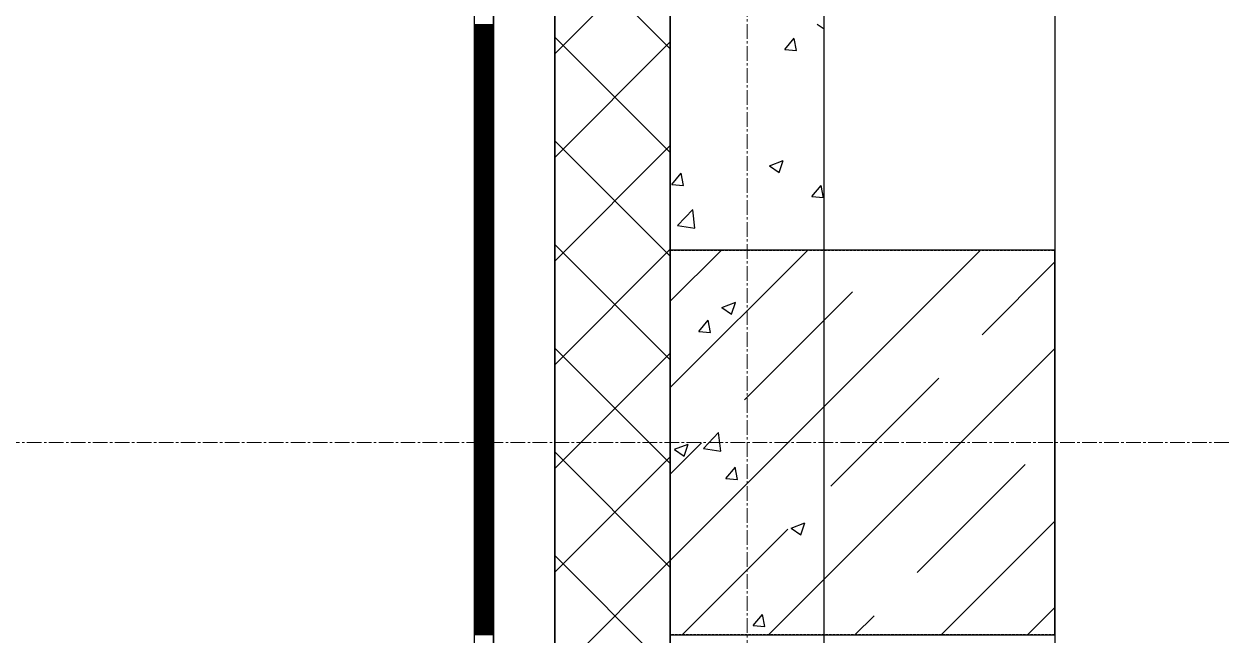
# Model space of a CAD drawing. Header units: millimetres. Extents: x -231292 to 573618, y -153144 to 564035.
# Drawn here: x 7963 to 9520, y 249016 to 249810 of the extents above; entities that cross this region are included whole.
import ezdxf

# ---------------------------------------------------------------- set-up
doc = ezdxf.new("R2010")
doc.units = ezdxf.units.MM
doc.linetypes.add('CENTER2', pattern=[28.575, 19.05, -3.175, 3.175, -3.175])
doc.linetypes.add('HIDDEN2', pattern=[4.7625, 3.175, -1.5875])
doc.layers.get('0').update_dxf_attribs({"color": 250})
for name, color, linetype, lineweight in [('АР_Колонны', 250, 'Continuous', 35), ('АР_Стены ЖБ', 250, 'Continuous', 35), ('АР_Стены ПЕНОблок', 250, 'Continuous', 20), ('АР_Тонкая', 250, 'Continuous', 5), ('АР_Утеплитель', 250, 'Continuous', 0), ('АР_Штриховка', 250, 'Continuous', 0), ('РД_Оси_100', 250, 'Continuous', 0)]:
    doc.layers.add(name, color=color, linetype=linetype, lineweight=lineweight)
doc.layers.add('КР_Балки-0.5', color=60, linetype='Continuous', lineweight=50, plot=False)

# ---------------------------------------------------------------- blocks, each defined once
blk = doc.blocks.new('оси_рен')
at = {"layer": 'РД_Оси_100', "color": 251, "linetype": 'CENTER2', "true_color": 0x636466}
for p, q in [((1195652.916, 135558.25), (1195652.916, 223268.25)), ((1241712.916, 198613.25), (1189697.958, 198613.25))]:
    blk.add_line(p, q, dxfattribs=at)

msp = doc.modelspace()

# ---------------------------------------------------------------- linework, layer by layer
at = {"layer": 'АР_Колонны', "color": 18, "linetype": 'HIDDEN2', "lineweight": 25, "true_color": 0x000000}
for p, q in [((8803.243, 249516.253), (9303.243, 249516.253)), ((8803.243, 249016.253), (8803.243, 249516.253)), ((9303.243, 249516.253), (9303.243, 249016.253)), ((9303.243, 249016.253), (8803.243, 249016.253))]:
    msp.add_line(p, q, dxfattribs=at)
at = {"layer": 'АР_Колонны', "color": 18, "linetype": 'Continuous', "lineweight": 25, "true_color": 0x000000}
for p, q in [((9303.243, 249516.253), (8803.243, 249516.253)), ((8803.243, 249516.253), (8803.243, 249016.253)), ((9303.243, 249516.253), (8803.243, 249516.253)), ((8803.243, 249516.253), (8803.243, 249016.253)), ((9303.243, 249016.253), (9303.243, 249516.253)), ((9303.243, 249016.253), (9303.243, 249516.253)), ((8803.243, 249016.253), (9303.243, 249016.253)), ((8803.243, 249016.253), (9303.243, 249016.253))]:
    msp.add_line(p, q, dxfattribs=at)
at = {"layer": 'АР_Стены ЖБ', "color": 18, "linetype": 'Continuous', "lineweight": 25, "true_color": 0x000000}
for p, q in [((9303.243, 249516.253), (8803.243, 249516.253)), ((8803.243, 249516.253), (8803.243, 249016.253)), ((9303.243, 249016.253), (9303.243, 249516.253)), ((8803.243, 249016.253), (9303.243, 249016.253))]:
    msp.add_line(p, q, dxfattribs=at)
at = {"layer": 'АР_Стены ПЕНОблок', "color": 18, "linetype": 'Continuous', "lineweight": 25, "true_color": 0x000000}
for p, q in [((8803.243, 263866.253), (8803.243, 187666.253)), ((9003.243, 187666.253), (9003.243, 263866.253))]:
    msp.add_line(p, q, dxfattribs=at)
at = {"layer": 'АР_Тонкая', "color": 18, "linetype": 'Continuous', "lineweight": 25, "true_color": 0x000000}
for p, q in [((8548.243, 263866.253), (8548.243, 187666.253)), ((8573.243, 263866.253), (8573.243, 187666.253)), ((8573.243, 187666.253), (8573.243, 263866.253)), ((8653.243, 187666.253), (8653.243, 263866.253))]:
    msp.add_line(p, q, dxfattribs=at)
at = {"layer": 'АР_Утеплитель', "color": 18, "linetype": 'Continuous', "lineweight": 25, "true_color": 0x000000}
for p, q in [((8653.243, 263866.253), (8653.243, 187666.253)), ((8803.243, 187666.253), (8803.243, 263866.253))]:
    msp.add_line(p, q, dxfattribs=at)
at = {"layer": 'АР_Штриховка', "color": 18, "linetype": 'Continuous', "lineweight": 25, "true_color": 0x000000}
for p, q in [((8803.243, 249777.536), (8653.243, 249927.536)), ((8653.243, 249771.249), (8803.243, 249921.249)), ((8548.243, 249809.002), (8573.243, 249809.002)), ((8548.243, 249808.002), (8573.243, 249808.002)), ((8548.243, 249807.002), (8573.243, 249807.002)), ((8548.243, 249806.002), (8573.243, 249806.002)), ((8548.243, 249805.002), (8573.243, 249805.002)), ((8548.243, 249804.002), (8573.243, 249804.002)), ((8548.243, 249803.002), (8573.243, 249803.002)), ((8993.93, 249809.754), (9003.243, 249803.472)), ((8548.243, 249802.002), (8573.243, 249802.002)), ((8548.243, 249801.002), (8573.243, 249801.002)), ((8548.243, 249800.002), (8573.243, 249800.002)), ((8548.243, 249799.002), (8573.243, 249799.002)), ((8548.243, 249798.002), (8573.243, 249798.002)), ((8548.243, 249797.002), (8573.243, 249797.002)), ((8548.243, 249796.002), (8573.243, 249796.002)), ((8548.243, 249795.002), (8573.243, 249795.002)), ((8548.243, 249794.002), (8573.243, 249794.002)), ((8548.243, 249793.002), (8573.243, 249793.002)), ((8548.243, 249792.002), (8573.243, 249792.002)), ((8548.243, 249791.002), (8573.243, 249791.002)), ((8548.243, 249790.002), (8573.243, 249790.002)), ((8548.243, 249789.002), (8573.243, 249789.002)), ((8548.243, 249788.002), (8573.243, 249788.002)), ((8803.243, 249642.832), (8653.243, 249792.832)), ((8952.051, 249776.645), (8964.296, 249791.239)), ((8967.127, 249775.287), (8964.19, 249791.209)), ((8548.243, 249787.002), (8573.243, 249787.002)), ((8548.243, 249786.002), (8573.243, 249786.002)), ((8548.243, 249785.002), (8573.243, 249785.002)), ((8548.243, 249784.002), (8573.243, 249784.002)), ((8548.243, 249783.002), (8573.243, 249783.002)), ((8548.243, 249782.002), (8573.243, 249782.002)), ((8548.243, 249781.002), (8573.243, 249781.002)), ((8548.243, 249780.002), (8573.243, 249780.002)), ((8548.243, 249779.002), (8573.243, 249779.002)), ((8548.243, 249778.002), (8573.243, 249778.002)), ((8548.243, 249777.002), (8573.243, 249777.002)), ((8548.243, 249776.002), (8573.243, 249776.002)), ((8548.243, 249775.002), (8573.243, 249775.002)), ((8548.243, 249774.002), (8573.243, 249774.002)), ((8548.243, 249773.002), (8573.243, 249773.002)), ((8548.243, 249772.002), (8573.243, 249772.002)), ((8653.243, 249636.545), (8803.243, 249786.545)), ((8952.05, 249776.635), (8967.232, 249775.307)), ((8548.243, 249771.002), (8573.243, 249771.002)), ((8548.243, 249770.002), (8573.243, 249770.002)), ((8548.243, 249769.002), (8573.243, 249769.002)), ((8548.243, 249768.002), (8573.243, 249768.002)), ((8548.243, 249767.002), (8573.243, 249767.002)), ((8548.243, 249766.002), (8573.243, 249766.002)), ((8548.243, 249765.002), (8573.243, 249765.002)), ((8548.243, 249764.002), (8573.243, 249764.002)), ((8548.243, 249763.002), (8573.243, 249763.002)), ((8548.243, 249762.002), (8573.243, 249762.002)), ((8548.243, 249761.002), (8573.243, 249761.002)), ((8548.243, 249760.002), (8573.243, 249760.002)), ((8548.243, 249759.002), (8573.243, 249759.002)), ((8548.243, 249758.002), (8573.243, 249758.002)), ((8548.243, 249757.002), (8573.243, 249757.002)), ((8548.243, 249756.002), (8573.243, 249756.002)), ((8548.243, 249755.002), (8573.243, 249755.002)), ((8548.243, 249754.002), (8573.243, 249754.002)), ((8548.243, 249753.002), (8573.243, 249753.002)), ((8548.243, 249752.002), (8573.243, 249752.002)), ((8548.243, 249751.002), (8573.243, 249751.002)), ((8548.243, 249750.002), (8573.243, 249750.002)), ((8548.243, 249749.002), (8573.243, 249749.002)), ((8548.243, 249748.002), (8573.243, 249748.002)), ((8548.243, 249747.002), (8573.243, 249747.002)), ((8548.243, 249746.002), (8573.243, 249746.002)), ((8548.243, 249745.002), (8573.243, 249745.002)), ((8548.243, 249744.002), (8573.243, 249744.002)), ((8548.243, 249743.002), (8573.243, 249743.002)), ((8548.243, 249742.002), (8573.243, 249742.002)), ((8548.243, 249741.002), (8573.243, 249741.002)), ((8548.243, 249740.002), (8573.243, 249740.002)), ((8548.243, 249739.002), (8573.243, 249739.002)), ((8548.243, 249738.002), (8573.243, 249738.002)), ((8548.243, 249737.002), (8573.243, 249737.002)), ((8548.243, 249736.002), (8573.243, 249736.002)), ((8548.243, 249735.002), (8573.243, 249735.002)), ((8548.243, 249734.002), (8573.243, 249734.002)), ((8548.243, 249733.002), (8573.243, 249733.002)), ((8548.243, 249732.002), (8573.243, 249732.002)), ((8548.243, 249731.002), (8573.243, 249731.002)), ((8548.243, 249730.002), (8573.243, 249730.002)), ((8548.243, 249729.002), (8573.243, 249729.002)), ((8548.243, 249728.002), (8573.243, 249728.002)), ((8548.243, 249727.002), (8573.243, 249727.002)), ((8548.243, 249726.002), (8573.243, 249726.002)), ((8548.243, 249725.002), (8573.243, 249725.002)), ((8548.243, 249724.002), (8573.243, 249724.002)), ((8548.243, 249723.002), (8573.243, 249723.002)), ((8548.243, 249722.002), (8573.243, 249722.002)), ((8548.243, 249721.002), (8573.243, 249721.002)), ((8548.243, 249720.002), (8573.243, 249720.002)), ((8548.243, 249719.002), (8573.243, 249719.002)), ((8548.243, 249718.002), (8573.243, 249718.002)), ((8548.243, 249717.002), (8573.243, 249717.002)), ((8548.243, 249716.002), (8573.243, 249716.002)), ((8548.243, 249715.002), (8573.243, 249715.002)), ((8548.243, 249714.002), (8573.243, 249714.002)), ((8548.243, 249713.002), (8573.243, 249713.002)), ((8548.243, 249712.002), (8573.243, 249712.002)), ((8548.243, 249711.002), (8573.243, 249711.002)), ((8548.243, 249710.002), (8573.243, 249710.002)), ((8548.243, 249709.002), (8573.243, 249709.002)), ((8548.243, 249708.002), (8573.243, 249708.002)), ((8548.243, 249707.002), (8573.243, 249707.002)), ((8548.243, 249706.002), (8573.243, 249706.002)), ((8548.243, 249705.002), (8573.243, 249705.002)), ((8548.243, 249704.002), (8573.243, 249704.002)), ((8548.243, 249703.002), (8573.243, 249703.002)), ((8548.243, 249702.002), (8573.243, 249702.002)), ((8548.243, 249701.002), (8573.243, 249701.002)), ((8548.243, 249700.002), (8573.243, 249700.002)), ((8548.243, 249699.002), (8573.243, 249699.002)), ((8548.243, 249698.002), (8573.243, 249698.002)), ((8548.243, 249697.002), (8573.243, 249697.002)), ((8548.243, 249696.002), (8573.243, 249696.002)), ((8548.243, 249695.002), (8573.243, 249695.002)), ((8548.243, 249694.002), (8573.243, 249694.002)), ((8548.243, 249693.002), (8573.243, 249693.002)), ((8548.243, 249692.002), (8573.243, 249692.002)), ((8548.243, 249691.002), (8573.243, 249691.002)), ((8548.243, 249690.002), (8573.243, 249690.002)), ((8548.243, 249689.002), (8573.243, 249689.002)), ((8548.243, 249688.002), (8573.243, 249688.002)), ((8548.243, 249687.002), (8573.243, 249687.002)), ((8548.243, 249686.002), (8573.243, 249686.002)), ((8548.243, 249685.002), (8573.243, 249685.002)), ((8548.243, 249684.002), (8573.243, 249684.002)), ((8548.243, 249683.002), (8573.243, 249683.002)), ((8548.243, 249682.002), (8573.243, 249682.002)), ((8548.243, 249681.002), (8573.243, 249681.002)), ((8548.243, 249680.002), (8573.243, 249680.002)), ((8548.243, 249679.002), (8573.243, 249679.002)), ((8548.243, 249678.002), (8573.243, 249678.002)), ((8548.243, 249677.002), (8573.243, 249677.002)), ((8548.243, 249676.002), (8573.243, 249676.002)), ((8548.243, 249675.002), (8573.243, 249675.002)), ((8548.243, 249674.002), (8573.243, 249674.002)), ((8548.243, 249673.002), (8573.243, 249673.002)), ((8548.243, 249672.002), (8573.243, 249672.002)), ((8548.243, 249671.002), (8573.243, 249671.002)), ((8548.243, 249670.002), (8573.243, 249670.002)), ((8548.243, 249669.002), (8573.243, 249669.002)), ((8548.243, 249668.002), (8573.243, 249668.002)), ((8548.243, 249667.002), (8573.243, 249667.002)), ((8548.243, 249666.002), (8573.243, 249666.002)), ((8548.243, 249665.002), (8573.243, 249665.002)), ((8548.243, 249664.002), (8573.243, 249664.002)), ((8548.243, 249663.002), (8573.243, 249663.002)), ((8548.243, 249662.002), (8573.243, 249662.002)), ((8548.243, 249661.002), (8573.243, 249661.002)), ((8548.243, 249660.002), (8573.243, 249660.002)), ((8548.243, 249659.002), (8573.243, 249659.002)), ((8548.243, 249658.002), (8573.243, 249658.002)), ((8548.243, 249657.002), (8573.243, 249657.002)), ((8548.243, 249656.002), (8573.243, 249656.002)), ((8548.243, 249655.002), (8573.243, 249655.002)), ((8548.243, 249654.002), (8573.243, 249654.002)), ((8548.243, 249653.002), (8573.243, 249653.002)), ((8548.243, 249652.002), (8573.243, 249652.002)), ((8548.243, 249651.002), (8573.243, 249651.002)), ((8548.243, 249650.002), (8573.243, 249650.002)), ((8548.243, 249649.002), (8573.243, 249649.002)), ((8548.243, 249648.002), (8573.243, 249648.002)), ((8803.243, 249508.128), (8653.243, 249658.128)), ((8653.243, 249501.841), (8803.243, 249651.841)), ((8548.243, 249647.002), (8573.243, 249647.002)), ((8548.243, 249646.002), (8573.243, 249646.002)), ((8548.243, 249645.002), (8573.243, 249645.002)), ((8548.243, 249644.002), (8573.243, 249644.002)), ((8548.243, 249643.002), (8573.243, 249643.002)), ((8548.243, 249642.002), (8573.243, 249642.002)), ((8548.243, 249641.002), (8573.243, 249641.002)), ((8548.243, 249640.002), (8573.243, 249640.002)), ((8548.243, 249639.002), (8573.243, 249639.002)), ((8548.243, 249638.002), (8573.243, 249638.002)), ((8548.243, 249637.002), (8573.243, 249637.002)), ((8548.243, 249636.002), (8573.243, 249636.002)), ((8548.243, 249635.002), (8573.243, 249635.002)), ((8548.243, 249634.002), (8573.243, 249634.002)), ((8548.243, 249633.002), (8573.243, 249633.002)), ((8548.243, 249632.002), (8573.243, 249632.002)), ((8932.226, 249625.783), (8950.011, 249632.61)), ((8944.773, 249617.041), (8949.923, 249632.39)), ((8548.243, 249631.002), (8573.243, 249631.002)), ((8548.243, 249630.002), (8573.243, 249630.002)), ((8548.243, 249629.002), (8573.243, 249629.002)), ((8548.243, 249628.002), (8573.243, 249628.002)), ((8548.243, 249627.002), (8573.243, 249627.002)), ((8548.243, 249626.002), (8573.243, 249626.002)), ((8548.243, 249625.002), (8573.243, 249625.002)), ((8548.243, 249624.002), (8573.243, 249624.002)), ((8548.243, 249623.002), (8573.243, 249623.002)), ((8548.243, 249622.002), (8573.243, 249622.002)), ((8548.243, 249621.002), (8573.243, 249621.002)), ((8548.243, 249620.002), (8573.243, 249620.002)), ((8548.243, 249619.002), (8573.243, 249619.002)), ((8548.243, 249618.002), (8573.243, 249618.002)), ((8548.243, 249617.002), (8573.243, 249617.002)), ((8805.109, 249601.528), (8817.355, 249616.121)), ((8820.186, 249600.17), (8817.249, 249616.091)), ((8932.128, 249625.566), (8944.762, 249617.044)), ((8548.243, 249616.002), (8573.243, 249616.002)), ((8548.243, 249615.002), (8573.243, 249615.002)), ((8548.243, 249614.002), (8573.243, 249614.002)), ((8548.243, 249613.002), (8573.243, 249613.002)), ((8548.243, 249612.002), (8573.243, 249612.002)), ((8548.243, 249611.002), (8573.243, 249611.002)), ((8548.243, 249610.002), (8573.243, 249610.002)), ((8548.243, 249609.002), (8573.243, 249609.002)), ((8548.243, 249608.002), (8573.243, 249608.002)), ((8548.243, 249607.002), (8573.243, 249607.002)), ((8548.243, 249606.002), (8573.243, 249606.002)), ((8548.243, 249605.002), (8573.243, 249605.002)), ((8548.243, 249604.002), (8573.243, 249604.002)), ((8548.243, 249603.002), (8573.243, 249603.002)), ((8548.243, 249602.002), (8573.243, 249602.002)), ((8548.243, 249601.002), (8573.243, 249601.002)), ((8805.109, 249601.517), (8820.291, 249600.189)), ((8548.243, 249600.002), (8573.243, 249600.002)), ((8548.243, 249599.002), (8573.243, 249599.002)), ((8548.243, 249598.002), (8573.243, 249598.002)), ((8548.243, 249597.002), (8573.243, 249597.002)), ((8548.243, 249596.002), (8573.243, 249596.002)), ((8548.243, 249595.002), (8573.243, 249595.002)), ((8548.243, 249594.002), (8573.243, 249594.002)), ((8548.243, 249593.002), (8573.243, 249593.002)), ((8548.243, 249592.002), (8573.243, 249592.002)), ((8548.243, 249591.002), (8573.243, 249591.002)), ((8548.243, 249590.002), (8573.243, 249590.002)), ((8548.243, 249589.002), (8573.243, 249589.002)), ((8548.243, 249588.002), (8573.243, 249588.002)), ((8548.243, 249587.002), (8573.243, 249587.002)), ((8548.243, 249586.002), (8573.243, 249586.002)), ((8548.243, 249585.002), (8573.243, 249585.002)), ((8987.293, 249585.578), (9002.475, 249584.25)), ((8987.294, 249585.589), (8999.539, 249600.182)), ((9002.37, 249584.23), (8999.433, 249600.152)), ((8548.243, 249584.002), (8573.243, 249584.002)), ((8548.243, 249583.002), (8573.243, 249583.002)), ((8548.243, 249582.002), (8573.243, 249582.002)), ((8548.243, 249581.002), (8573.243, 249581.002)), ((8548.243, 249580.002), (8573.243, 249580.002)), ((8548.243, 249579.002), (8573.243, 249579.002)), ((8548.243, 249578.002), (8573.243, 249578.002)), ((8548.243, 249577.002), (8573.243, 249577.002)), ((8548.243, 249576.002), (8573.243, 249576.002)), ((8548.243, 249575.002), (8573.243, 249575.002)), ((8548.243, 249574.002), (8573.243, 249574.002)), ((8548.243, 249573.002), (8573.243, 249573.002)), ((8548.243, 249572.002), (8573.243, 249572.002)), ((8548.243, 249571.002), (8573.243, 249571.002)), ((8548.243, 249570.002), (8573.243, 249570.002)), ((8548.243, 249569.002), (8573.243, 249569.002)), ((8548.243, 249568.002), (8573.243, 249568.002)), ((8548.243, 249567.002), (8573.243, 249567.002)), ((8548.243, 249566.002), (8573.243, 249566.002)), ((8548.243, 249565.002), (8573.243, 249565.002)), ((8548.243, 249564.002), (8573.243, 249564.002)), ((8548.243, 249563.002), (8573.243, 249563.002)), ((8548.243, 249562.002), (8573.243, 249562.002)), ((8548.243, 249561.002), (8573.243, 249561.002)), ((8548.243, 249560.002), (8573.243, 249560.002)), ((8548.243, 249559.002), (8573.243, 249559.002)), ((8548.243, 249558.002), (8573.243, 249558.002)), ((8548.243, 249557.002), (8573.243, 249557.002)), ((8548.243, 249556.002), (8573.243, 249556.002)), ((8548.243, 249555.002), (8573.243, 249555.002)), ((8548.243, 249554.002), (8573.243, 249554.002)), ((8812.543, 249548.038), (8832.326, 249568.657)), ((8835.124, 249544.533), (8832.318, 249568.656)), ((8548.243, 249553.002), (8573.243, 249553.002)), ((8548.243, 249552.002), (8573.243, 249552.002)), ((8548.243, 249551.002), (8573.243, 249551.002)), ((8548.243, 249550.002), (8573.243, 249550.002)), ((8548.243, 249549.002), (8573.243, 249549.002)), ((8548.243, 249548.002), (8573.243, 249548.002)), ((8548.243, 249547.002), (8573.243, 249547.002)), ((8548.243, 249546.002), (8573.243, 249546.002)), ((8548.243, 249545.002), (8573.243, 249545.002)), ((8548.243, 249544.002), (8573.243, 249544.002)), ((8548.243, 249543.002), (8573.243, 249543.002)), ((8548.243, 249542.002), (8573.243, 249542.002)), ((8548.243, 249541.002), (8573.243, 249541.002)), ((8548.243, 249540.002), (8573.243, 249540.002)), ((8548.243, 249539.002), (8573.243, 249539.002)), ((8812.536, 249548.051), (8835.126, 249544.547)), ((8548.243, 249538.002), (8573.243, 249538.002)), ((8548.243, 249537.002), (8573.243, 249537.002)), ((8548.243, 249536.002), (8573.243, 249536.002)), ((8548.243, 249535.002), (8573.243, 249535.002)), ((8548.243, 249534.002), (8573.243, 249534.002)), ((8548.243, 249533.002), (8573.243, 249533.002)), ((8548.243, 249532.002), (8573.243, 249532.002)), ((8548.243, 249531.002), (8573.243, 249531.002)), ((8548.243, 249530.002), (8573.243, 249530.002)), ((8548.243, 249529.002), (8573.243, 249529.002)), ((8548.243, 249528.002), (8573.243, 249528.002)), ((8548.243, 249527.002), (8573.243, 249527.002)), ((8548.243, 249526.002), (8573.243, 249526.002)), ((8548.243, 249525.002), (8573.243, 249525.002)), ((8548.243, 249524.002), (8573.243, 249524.002)), ((8548.243, 249523.002), (8573.243, 249523.002)), ((8803.243, 249373.424), (8653.243, 249523.424)), ((8548.243, 249522.002), (8573.243, 249522.002)), ((8548.243, 249521.002), (8573.243, 249521.002)), ((8548.243, 249520.002), (8573.243, 249520.002)), ((8548.243, 249519.002), (8573.243, 249519.002)), ((8548.243, 249518.002), (8573.243, 249518.002)), ((8548.243, 249517.002), (8573.243, 249517.002)), ((8548.243, 249516.002), (8573.243, 249516.002)), ((8548.243, 249515.002), (8573.243, 249515.002)), ((8548.243, 249514.002), (8573.243, 249514.002)), ((8548.243, 249513.002), (8573.243, 249513.002)), ((8548.243, 249512.002), (8573.243, 249512.002)), ((8548.243, 249511.002), (8573.243, 249511.002)), ((8548.243, 249510.002), (8573.243, 249510.002)), ((8548.243, 249509.002), (8573.243, 249509.002)), ((8548.243, 249508.002), (8573.243, 249508.002)), ((8653.243, 249367.137), (8803.243, 249517.137)), ((8803.243, 249337.532), (8981.964, 249516.253)), ((8803.243, 249113.026), (9206.47, 249516.253)), ((8803.243, 249449.785), (8869.711, 249516.253)), ((8548.243, 249507.002), (8573.243, 249507.002)), ((8548.243, 249506.002), (8573.243, 249506.002)), ((8548.243, 249505.002), (8573.243, 249505.002)), ((8548.243, 249504.002), (8573.243, 249504.002)), ((8548.243, 249503.002), (8573.243, 249503.002)), ((8548.243, 249502.002), (8573.243, 249502.002)), ((8548.243, 249501.002), (8573.243, 249501.002)), ((8548.243, 249500.002), (8573.243, 249500.002)), ((8548.243, 249499.002), (8573.243, 249499.002)), ((8548.243, 249498.002), (8573.243, 249498.002)), ((8548.243, 249497.002), (8573.243, 249497.002)), ((8548.243, 249496.002), (8573.243, 249496.002)), ((8548.243, 249495.002), (8573.243, 249495.002)), ((8548.243, 249494.002), (8573.243, 249494.002)), ((8548.243, 249493.002), (8573.243, 249493.002)), ((8548.243, 249492.002), (8573.243, 249492.002)), ((9208.463, 249405.992), (9303.243, 249500.772)), ((8548.243, 249491.002), (8573.243, 249491.002)), ((8548.243, 249490.002), (8573.243, 249490.002)), ((8548.243, 249489.002), (8573.243, 249489.002)), ((8548.243, 249488.002), (8573.243, 249488.002)), ((8548.243, 249487.002), (8573.243, 249487.002)), ((8548.243, 249486.002), (8573.243, 249486.002)), ((8548.243, 249485.002), (8573.243, 249485.002)), ((8548.243, 249484.002), (8573.243, 249484.002)), ((8548.243, 249483.002), (8573.243, 249483.002)), ((8548.243, 249482.002), (8573.243, 249482.002)), ((8548.243, 249481.002), (8573.243, 249481.002)), ((8548.243, 249480.002), (8573.243, 249480.002)), ((8548.243, 249479.002), (8573.243, 249479.002)), ((8548.243, 249478.002), (8573.243, 249478.002)), ((8548.243, 249477.002), (8573.243, 249477.002)), ((8548.243, 249476.002), (8573.243, 249476.002)), ((8548.243, 249475.002), (8573.243, 249475.002)), ((8548.243, 249474.002), (8573.243, 249474.002)), ((8548.243, 249473.002), (8573.243, 249473.002)), ((8548.243, 249472.002), (8573.243, 249472.002)), ((8548.243, 249471.002), (8573.243, 249471.002)), ((8548.243, 249470.002), (8573.243, 249470.002)), ((8548.243, 249469.002), (8573.243, 249469.002)), ((8548.243, 249468.002), (8573.243, 249468.002)), ((8548.243, 249467.002), (8573.243, 249467.002)), ((8548.243, 249466.002), (8573.243, 249466.002)), ((8548.243, 249465.002), (8573.243, 249465.002)), ((8548.243, 249464.002), (8573.243, 249464.002)), ((8548.243, 249463.002), (8573.243, 249463.002)), ((8548.243, 249462.002), (8573.243, 249462.002)), ((8548.243, 249461.002), (8573.243, 249461.002)), ((8899.766, 249321.802), (9040.083, 249462.119)), ((8548.243, 249460.002), (8573.243, 249460.002)), ((8548.243, 249459.002), (8573.243, 249459.002)), ((8548.243, 249458.002), (8573.243, 249458.002)), ((8548.243, 249457.002), (8573.243, 249457.002)), ((8548.243, 249456.002), (8573.243, 249456.002)), ((8548.243, 249455.002), (8573.243, 249455.002)), ((8548.243, 249454.002), (8573.243, 249454.002)), ((8548.243, 249453.002), (8573.243, 249453.002)), ((8548.243, 249452.002), (8573.243, 249452.002)), ((8548.243, 249451.002), (8573.243, 249451.002)), ((8548.243, 249450.002), (8573.243, 249450.002)), ((8548.243, 249449.002), (8573.243, 249449.002)), ((8548.243, 249448.002), (8573.243, 249448.002)), ((8548.243, 249447.002), (8573.243, 249447.002)), ((8548.243, 249446.002), (8573.243, 249446.002)), ((8548.243, 249445.002), (8573.243, 249445.002)), ((8870.424, 249441.595), (8888.208, 249448.422)), ((8882.971, 249432.853), (8888.121, 249448.202)), ((8548.243, 249444.002), (8573.243, 249444.002)), ((8548.243, 249443.002), (8573.243, 249443.002)), ((8548.243, 249442.002), (8573.243, 249442.002)), ((8548.243, 249441.002), (8573.243, 249441.002)), ((8548.243, 249440.002), (8573.243, 249440.002)), ((8548.243, 249439.002), (8573.243, 249439.002)), ((8548.243, 249438.002), (8573.243, 249438.002)), ((8548.243, 249437.002), (8573.243, 249437.002)), ((8548.243, 249436.002), (8573.243, 249436.002)), ((8548.243, 249435.002), (8573.243, 249435.002)), ((8548.243, 249434.002), (8573.243, 249434.002)), ((8548.243, 249433.002), (8573.243, 249433.002)), ((8548.243, 249432.002), (8573.243, 249432.002)), ((8548.243, 249431.002), (8573.243, 249431.002)), ((8548.243, 249430.002), (8573.243, 249430.002)), ((8870.326, 249441.378), (8882.96, 249432.856)), ((8548.243, 249429.002), (8573.243, 249429.002)), ((8548.243, 249428.002), (8573.243, 249428.002)), ((8548.243, 249427.002), (8573.243, 249427.002)), ((8548.243, 249426.002), (8573.243, 249426.002)), ((8548.243, 249425.002), (8573.243, 249425.002)), ((8548.243, 249424.002), (8573.243, 249424.002)), ((8548.243, 249423.002), (8573.243, 249423.002)), ((8548.243, 249422.002), (8573.243, 249422.002)), ((8548.243, 249421.002), (8573.243, 249421.002)), ((8548.243, 249420.002), (8573.243, 249420.002)), ((8548.243, 249419.002), (8573.243, 249419.002)), ((8548.243, 249418.002), (8573.243, 249418.002)), ((8548.243, 249417.002), (8573.243, 249417.002)), ((8548.243, 249416.002), (8573.243, 249416.002)), ((8548.243, 249415.002), (8573.243, 249415.002)), ((8548.243, 249414.002), (8573.243, 249414.002)), ((8840.353, 249410.471), (8852.598, 249425.064)), ((8855.429, 249409.113), (8852.492, 249425.034)), ((8548.243, 249413.002), (8573.243, 249413.002)), ((8548.243, 249412.002), (8573.243, 249412.002)), ((8548.243, 249411.002), (8573.243, 249411.002)), ((8548.243, 249410.002), (8573.243, 249410.002)), ((8548.243, 249409.002), (8573.243, 249409.002)), ((8548.243, 249408.002), (8573.243, 249408.002)), ((8548.243, 249407.002), (8573.243, 249407.002)), ((8548.243, 249406.002), (8573.243, 249406.002)), ((8548.243, 249405.002), (8573.243, 249405.002)), ((8548.243, 249404.002), (8573.243, 249404.002)), ((8548.243, 249403.002), (8573.243, 249403.002)), ((8548.243, 249402.002), (8573.243, 249402.002)), ((8548.243, 249401.002), (8573.243, 249401.002)), ((8548.243, 249400.002), (8573.243, 249400.002)), ((8548.243, 249399.002), (8573.243, 249399.002)), ((8840.352, 249410.461), (8855.534, 249409.132)), ((8548.243, 249398.002), (8573.243, 249398.002)), ((8548.243, 249397.002), (8573.243, 249397.002)), ((8548.243, 249396.002), (8573.243, 249396.002)), ((8548.243, 249395.002), (8573.243, 249395.002)), ((8548.243, 249394.002), (8573.243, 249394.002)), ((8548.243, 249393.002), (8573.243, 249393.002)), ((8548.243, 249392.002), (8573.243, 249392.002)), ((8548.243, 249391.002), (8573.243, 249391.002)), ((8548.243, 249390.002), (8573.243, 249390.002)), ((8548.243, 249389.002), (8573.243, 249389.002)), ((8548.243, 249388.002), (8573.243, 249388.002)), ((8548.243, 249387.002), (8573.243, 249387.002)), ((8548.243, 249386.002), (8573.243, 249386.002)), ((8548.243, 249385.002), (8573.243, 249385.002)), ((8548.243, 249384.002), (8573.243, 249384.002)), ((8548.243, 249383.002), (8573.243, 249383.002)), ((8803.243, 249238.72), (8653.243, 249388.72)), ((8930.977, 249016.253), (9303.243, 249388.519)), ((8548.243, 249382.002), (8573.243, 249382.002)), ((8548.243, 249381.002), (8573.243, 249381.002)), ((8548.243, 249380.002), (8573.243, 249380.002)), ((8548.243, 249379.002), (8573.243, 249379.002)), ((8548.243, 249378.002), (8573.243, 249378.002)), ((8548.243, 249377.002), (8573.243, 249377.002)), ((8548.243, 249376.002), (8573.243, 249376.002)), ((8548.243, 249375.002), (8573.243, 249375.002)), ((8548.243, 249374.002), (8573.243, 249374.002)), ((8548.243, 249373.002), (8573.243, 249373.002)), ((8548.243, 249372.002), (8573.243, 249372.002)), ((8548.243, 249371.002), (8573.243, 249371.002)), ((8548.243, 249370.002), (8573.243, 249370.002)), ((8548.243, 249369.002), (8573.243, 249369.002)), ((8548.243, 249368.002), (8573.243, 249368.002)), ((8548.243, 249367.002), (8573.243, 249367.002)), ((8653.243, 249232.433), (8803.243, 249382.433)), ((8548.243, 249366.002), (8573.243, 249366.002)), ((8548.243, 249365.002), (8573.243, 249365.002)), ((8548.243, 249364.002), (8573.243, 249364.002)), ((8548.243, 249363.002), (8573.243, 249363.002)), ((8548.243, 249362.002), (8573.243, 249362.002)), ((8548.243, 249361.002), (8573.243, 249361.002)), ((8548.243, 249360.002), (8573.243, 249360.002)), ((8548.243, 249359.002), (8573.243, 249359.002)), ((8548.243, 249358.002), (8573.243, 249358.002)), ((8548.243, 249357.002), (8573.243, 249357.002)), ((8548.243, 249356.002), (8573.243, 249356.002)), ((8548.243, 249355.002), (8573.243, 249355.002)), ((8548.243, 249354.002), (8573.243, 249354.002)), ((8548.243, 249353.002), (8573.243, 249353.002)), ((8548.243, 249352.002), (8573.243, 249352.002)), ((8548.243, 249351.002), (8573.243, 249351.002)), ((8548.243, 249350.002), (8573.243, 249350.002)), ((8548.243, 249349.002), (8573.243, 249349.002)), ((8548.243, 249348.002), (8573.243, 249348.002)), ((8548.243, 249347.002), (8573.243, 249347.002)), ((8548.243, 249346.002), (8573.243, 249346.002)), ((8548.243, 249345.002), (8573.243, 249345.002)), ((8548.243, 249344.002), (8573.243, 249344.002)), ((8548.243, 249343.002), (8573.243, 249343.002)), ((8548.243, 249342.002), (8573.243, 249342.002)), ((8548.243, 249341.002), (8573.243, 249341.002)), ((8548.243, 249340.002), (8573.243, 249340.002)), ((8548.243, 249339.002), (8573.243, 249339.002)), ((8548.243, 249338.002), (8573.243, 249338.002)), ((8548.243, 249337.002), (8573.243, 249337.002)), ((8548.243, 249336.002), (8573.243, 249336.002)), ((9012.02, 249209.549), (9152.336, 249349.865)), ((8548.243, 249335.002), (8573.243, 249335.002)), ((8548.243, 249334.002), (8573.243, 249334.002)), ((8548.243, 249333.002), (8573.243, 249333.002)), ((8548.243, 249332.002), (8573.243, 249332.002)), ((8548.243, 249331.002), (8573.243, 249331.002)), ((8548.243, 249330.002), (8573.243, 249330.002)), ((8548.243, 249329.002), (8573.243, 249329.002)), ((8548.243, 249328.002), (8573.243, 249328.002)), ((8548.243, 249327.002), (8573.243, 249327.002)), ((8548.243, 249326.002), (8573.243, 249326.002)), ((8548.243, 249325.002), (8573.243, 249325.002)), ((8548.243, 249324.002), (8573.243, 249324.002)), ((8548.243, 249323.002), (8573.243, 249323.002)), ((8548.243, 249322.002), (8573.243, 249322.002)), ((8548.243, 249321.002), (8573.243, 249321.002)), ((8548.243, 249320.002), (8573.243, 249320.002)), ((8548.243, 249319.002), (8573.243, 249319.002)), ((8548.243, 249318.002), (8573.243, 249318.002)), ((8548.243, 249317.002), (8573.243, 249317.002)), ((8548.243, 249316.002), (8573.243, 249316.002)), ((8548.243, 249315.002), (8573.243, 249315.002)), ((8548.243, 249314.002), (8573.243, 249314.002)), ((8548.243, 249313.002), (8573.243, 249313.002)), ((8548.243, 249312.002), (8573.243, 249312.002)), ((8548.243, 249311.002), (8573.243, 249311.002)), ((8548.243, 249310.002), (8573.243, 249310.002)), ((8548.243, 249309.002), (8573.243, 249309.002)), ((8548.243, 249308.002), (8573.243, 249308.002)), ((8548.243, 249307.002), (8573.243, 249307.002)), ((8548.243, 249306.002), (8573.243, 249306.002)), ((8548.243, 249305.002), (8573.243, 249305.002)), ((8548.243, 249304.002), (8573.243, 249304.002)), ((8548.243, 249303.002), (8573.243, 249303.002)), ((8548.243, 249302.002), (8573.243, 249302.002)), ((8548.243, 249301.002), (8573.243, 249301.002)), ((8548.243, 249300.002), (8573.243, 249300.002)), ((8548.243, 249299.002), (8573.243, 249299.002)), ((8548.243, 249298.002), (8573.243, 249298.002)), ((8548.243, 249297.002), (8573.243, 249297.002)), ((8548.243, 249296.002), (8573.243, 249296.002)), ((8548.243, 249295.002), (8573.243, 249295.002)), ((8548.243, 249294.002), (8573.243, 249294.002)), ((8548.243, 249293.002), (8573.243, 249293.002)), ((8548.243, 249292.002), (8573.243, 249292.002)), ((8548.243, 249291.002), (8573.243, 249291.002)), ((8548.243, 249290.002), (8573.243, 249290.002)), ((8548.243, 249289.002), (8573.243, 249289.002)), ((8548.243, 249288.002), (8573.243, 249288.002)), ((8548.243, 249287.002), (8573.243, 249287.002)), ((8548.243, 249286.002), (8573.243, 249286.002)), ((8548.243, 249285.002), (8573.243, 249285.002)), ((8548.243, 249284.002), (8573.243, 249284.002)), ((8548.243, 249283.002), (8573.243, 249283.002)), ((8548.243, 249282.002), (8573.243, 249282.002)), ((8548.243, 249281.002), (8573.243, 249281.002)), ((8548.243, 249280.002), (8573.243, 249280.002)), ((8548.243, 249279.002), (8573.243, 249279.002)), ((8548.243, 249278.002), (8573.243, 249278.002)), ((8548.243, 249277.002), (8573.243, 249277.002)), ((8548.243, 249276.002), (8573.243, 249276.002)), ((8548.243, 249275.002), (8573.243, 249275.002)), ((8548.243, 249274.002), (8573.243, 249274.002)), ((8846.218, 249258.569), (8866.001, 249279.188)), ((8868.799, 249255.065), (8865.993, 249279.187)), ((8548.243, 249273.002), (8573.243, 249273.002)), ((8548.243, 249272.002), (8573.243, 249272.002)), ((8548.243, 249271.002), (8573.243, 249271.002)), ((8548.243, 249270.002), (8573.243, 249270.002)), ((8548.243, 249269.002), (8573.243, 249269.002)), ((8548.243, 249268.002), (8573.243, 249268.002)), ((8548.243, 249267.002), (8573.243, 249267.002)), ((8548.243, 249266.002), (8573.243, 249266.002)), ((8548.243, 249265.002), (8573.243, 249265.002)), ((8548.243, 249264.002), (8573.243, 249264.002)), ((8548.243, 249263.002), (8573.243, 249263.002)), ((8548.243, 249262.002), (8573.243, 249262.002)), ((8548.243, 249261.002), (8573.243, 249261.002)), ((8548.243, 249260.002), (8573.243, 249260.002)), ((8548.243, 249259.002), (8573.243, 249259.002)), ((8548.243, 249258.002), (8573.243, 249258.002)), ((8803.243, 249225.279), (8843.64, 249265.675)), ((8808.622, 249257.407), (8826.406, 249264.234)), ((8821.169, 249248.665), (8826.319, 249264.014)), ((8846.211, 249258.583), (8868.801, 249255.079)), ((8548.243, 249257.002), (8573.243, 249257.002)), ((8548.243, 249256.002), (8573.243, 249256.002)), ((8548.243, 249255.002), (8573.243, 249255.002)), ((8548.243, 249254.002), (8573.243, 249254.002)), ((8548.243, 249253.002), (8573.243, 249253.002)), ((8548.243, 249252.002), (8573.243, 249252.002)), ((8548.243, 249251.002), (8573.243, 249251.002)), ((8548.243, 249250.002), (8573.243, 249250.002)), ((8548.243, 249249.002), (8573.243, 249249.002)), ((8548.243, 249248.002), (8573.243, 249248.002)), ((8548.243, 249247.002), (8573.243, 249247.002)), ((8548.243, 249246.002), (8573.243, 249246.002)), ((8548.243, 249245.002), (8573.243, 249245.002)), ((8548.243, 249244.002), (8573.243, 249244.002)), ((8548.243, 249243.002), (8573.243, 249243.002)), ((8803.243, 249104.016), (8653.243, 249254.016)), ((8653.243, 249097.729), (8803.243, 249247.729)), ((8808.523, 249257.19), (8821.158, 249248.668)), ((8548.243, 249242.002), (8573.243, 249242.002)), ((8548.243, 249241.002), (8573.243, 249241.002)), ((8548.243, 249240.002), (8573.243, 249240.002)), ((8548.243, 249239.002), (8573.243, 249239.002)), ((8548.243, 249238.002), (8573.243, 249238.002)), ((8548.243, 249237.002), (8573.243, 249237.002)), ((8548.243, 249236.002), (8573.243, 249236.002)), ((8548.243, 249235.002), (8573.243, 249235.002)), ((8548.243, 249234.002), (8573.243, 249234.002)), ((8548.243, 249233.002), (8573.243, 249233.002)), ((8548.243, 249232.002), (8573.243, 249232.002)), ((8548.243, 249231.002), (8573.243, 249231.002)), ((8548.243, 249230.002), (8573.243, 249230.002)), ((8548.243, 249229.002), (8573.243, 249229.002)), ((8548.243, 249228.002), (8573.243, 249228.002)), ((8548.243, 249227.002), (8573.243, 249227.002)), ((8875.596, 249219.414), (8887.841, 249234.007)), ((8890.672, 249218.056), (8887.735, 249233.977)), ((9124.273, 249097.296), (9264.589, 249237.612)), ((8548.243, 249226.002), (8573.243, 249226.002)), ((8548.243, 249225.002), (8573.243, 249225.002)), ((8548.243, 249224.002), (8573.243, 249224.002)), ((8548.243, 249223.002), (8573.243, 249223.002)), ((8548.243, 249222.002), (8573.243, 249222.002)), ((8548.243, 249221.002), (8573.243, 249221.002)), ((8548.243, 249220.002), (8573.243, 249220.002)), ((8548.243, 249219.002), (8573.243, 249219.002)), ((8548.243, 249218.002), (8573.243, 249218.002)), ((8548.243, 249217.002), (8573.243, 249217.002)), ((8548.243, 249216.002), (8573.243, 249216.002)), ((8548.243, 249215.002), (8573.243, 249215.002)), ((8548.243, 249214.002), (8573.243, 249214.002)), ((8548.243, 249213.002), (8573.243, 249213.002)), ((8548.243, 249212.002), (8573.243, 249212.002)), ((8875.595, 249219.404), (8890.777, 249218.075)), ((8548.243, 249211.002), (8573.243, 249211.002)), ((8548.243, 249210.002), (8573.243, 249210.002)), ((8548.243, 249209.002), (8573.243, 249209.002)), ((8548.243, 249208.002), (8573.243, 249208.002)), ((8548.243, 249207.002), (8573.243, 249207.002)), ((8548.243, 249206.002), (8573.243, 249206.002)), ((8548.243, 249205.002), (8573.243, 249205.002)), ((8548.243, 249204.002), (8573.243, 249204.002)), ((8548.243, 249203.002), (8573.243, 249203.002)), ((8548.243, 249202.002), (8573.243, 249202.002)), ((8548.243, 249201.002), (8573.243, 249201.002)), ((8548.243, 249200.002), (8573.243, 249200.002)), ((8548.243, 249199.002), (8573.243, 249199.002)), ((8548.243, 249198.002), (8573.243, 249198.002)), ((8548.243, 249197.002), (8573.243, 249197.002)), ((8548.243, 249196.002), (8573.243, 249196.002)), ((8548.243, 249195.002), (8573.243, 249195.002)), ((8548.243, 249194.002), (8573.243, 249194.002)), ((8548.243, 249193.002), (8573.243, 249193.002)), ((8548.243, 249192.002), (8573.243, 249192.002)), ((8548.243, 249191.002), (8573.243, 249191.002)), ((8548.243, 249190.002), (8573.243, 249190.002)), ((8548.243, 249189.002), (8573.243, 249189.002)), ((8548.243, 249188.002), (8573.243, 249188.002)), ((8548.243, 249187.002), (8573.243, 249187.002)), ((8548.243, 249186.002), (8573.243, 249186.002)), ((8548.243, 249185.002), (8573.243, 249185.002)), ((8548.243, 249184.002), (8573.243, 249184.002)), ((8548.243, 249183.002), (8573.243, 249183.002)), ((8548.243, 249182.002), (8573.243, 249182.002)), ((8548.243, 249181.002), (8573.243, 249181.002)), ((8548.243, 249180.002), (8573.243, 249180.002)), ((8548.243, 249179.002), (8573.243, 249179.002)), ((8548.243, 249178.002), (8573.243, 249178.002)), ((8548.243, 249177.002), (8573.243, 249177.002)), ((8548.243, 249176.002), (8573.243, 249176.002)), ((8548.243, 249175.002), (8573.243, 249175.002)), ((8548.243, 249174.002), (8573.243, 249174.002)), ((8548.243, 249173.002), (8573.243, 249173.002)), ((8548.243, 249172.002), (8573.243, 249172.002)), ((8548.243, 249171.002), (8573.243, 249171.002)), ((8548.243, 249170.002), (8573.243, 249170.002)), ((8548.243, 249169.002), (8573.243, 249169.002)), ((8548.243, 249168.002), (8573.243, 249168.002)), ((8548.243, 249167.002), (8573.243, 249167.002)), ((8548.243, 249166.002), (8573.243, 249166.002)), ((8548.243, 249165.002), (8573.243, 249165.002)), ((8548.243, 249164.002), (8573.243, 249164.002)), ((8548.243, 249163.002), (8573.243, 249163.002)), ((8548.243, 249162.002), (8573.243, 249162.002)), ((8548.243, 249161.002), (8573.243, 249161.002)), ((8548.243, 249160.002), (8573.243, 249160.002)), ((8548.243, 249159.002), (8573.243, 249159.002)), ((8548.243, 249158.002), (8573.243, 249158.002)), ((8548.243, 249157.002), (8573.243, 249157.002)), ((8548.243, 249156.002), (8573.243, 249156.002)), ((8548.243, 249155.002), (8573.243, 249155.002)), ((8548.243, 249154.002), (8573.243, 249154.002)), ((8548.243, 249153.002), (8573.243, 249153.002)), ((8548.243, 249152.002), (8573.243, 249152.002)), ((8548.243, 249151.002), (8573.243, 249151.002)), ((8548.243, 249150.002), (8573.243, 249150.002)), ((8548.243, 249149.002), (8573.243, 249149.002)), ((8818.724, 249016.253), (8955.893, 249153.422)), ((8960.138, 249154.925), (8972.772, 249146.403)), ((8960.236, 249155.142), (8978.021, 249161.969)), ((8972.783, 249146.4), (8977.933, 249161.749)), ((9155.483, 249016.253), (9303.243, 249164.013)), ((8548.243, 249148.002), (8573.243, 249148.002)), ((8548.243, 249147.002), (8573.243, 249147.002)), ((8548.243, 249146.002), (8573.243, 249146.002)), ((8548.243, 249145.002), (8573.243, 249145.002)), ((8548.243, 249144.002), (8573.243, 249144.002)), ((8548.243, 249143.002), (8573.243, 249143.002)), ((8548.243, 249142.002), (8573.243, 249142.002)), ((8548.243, 249141.002), (8573.243, 249141.002)), ((8548.243, 249140.002), (8573.243, 249140.002)), ((8548.243, 249139.002), (8573.243, 249139.002)), ((8548.243, 249138.002), (8573.243, 249138.002)), ((8548.243, 249137.002), (8573.243, 249137.002)), ((8548.243, 249136.002), (8573.243, 249136.002)), ((8548.243, 249135.002), (8573.243, 249135.002)), ((8548.243, 249134.002), (8573.243, 249134.002)), ((8548.243, 249133.002), (8573.243, 249133.002)), ((8548.243, 249132.002), (8573.243, 249132.002)), ((8548.243, 249131.002), (8573.243, 249131.002)), ((8548.243, 249130.002), (8573.243, 249130.002)), ((8548.243, 249129.002), (8573.243, 249129.002)), ((8548.243, 249128.002), (8573.243, 249128.002)), ((8548.243, 249127.002), (8573.243, 249127.002)), ((8548.243, 249126.002), (8573.243, 249126.002)), ((8548.243, 249125.002), (8573.243, 249125.002)), ((8548.243, 249124.002), (8573.243, 249124.002)), ((8548.243, 249123.002), (8573.243, 249123.002)), ((8548.243, 249122.002), (8573.243, 249122.002)), ((8548.243, 249121.002), (8573.243, 249121.002)), ((8548.243, 249120.002), (8573.243, 249120.002)), ((8548.243, 249119.002), (8573.243, 249119.002)), ((8548.243, 249118.002), (8573.243, 249118.002)), ((8803.243, 248969.313), (8653.243, 249119.313)), ((8548.243, 249117.002), (8573.243, 249117.002)), ((8548.243, 249116.002), (8573.243, 249116.002)), ((8548.243, 249115.002), (8573.243, 249115.002)), ((8548.243, 249114.002), (8573.243, 249114.002)), ((8548.243, 249113.002), (8573.243, 249113.002)), ((8548.243, 249112.002), (8573.243, 249112.002)), ((8548.243, 249111.002), (8573.243, 249111.002)), ((8548.243, 249110.002), (8573.243, 249110.002)), ((8548.243, 249109.002), (8573.243, 249109.002)), ((8548.243, 249108.002), (8573.243, 249108.002)), ((8548.243, 249107.002), (8573.243, 249107.002)), ((8548.243, 249106.002), (8573.243, 249106.002)), ((8548.243, 249105.002), (8573.243, 249105.002)), ((8548.243, 249104.002), (8573.243, 249104.002)), ((8548.243, 249103.002), (8573.243, 249103.002)), ((8653.243, 248963.026), (8803.243, 249113.026)), ((8548.243, 249102.002), (8573.243, 249102.002)), ((8548.243, 249101.002), (8573.243, 249101.002)), ((8548.243, 249100.002), (8573.243, 249100.002)), ((8548.243, 249099.002), (8573.243, 249099.002)), ((8548.243, 249098.002), (8573.243, 249098.002)), ((8548.243, 249097.002), (8573.243, 249097.002)), ((8548.243, 249096.002), (8573.243, 249096.002)), ((8548.243, 249095.002), (8573.243, 249095.002)), ((8548.243, 249094.002), (8573.243, 249094.002)), ((8548.243, 249093.002), (8573.243, 249093.002)), ((8548.243, 249092.002), (8573.243, 249092.002)), ((8548.243, 249091.002), (8573.243, 249091.002)), ((8548.243, 249090.002), (8573.243, 249090.002)), ((8548.243, 249089.002), (8573.243, 249089.002)), ((8548.243, 249088.002), (8573.243, 249088.002)), ((8548.243, 249087.002), (8573.243, 249087.002)), ((8548.243, 249086.002), (8573.243, 249086.002)), ((8548.243, 249085.002), (8573.243, 249085.002)), ((8548.243, 249084.002), (8573.243, 249084.002)), ((8548.243, 249083.002), (8573.243, 249083.002)), ((8548.243, 249082.002), (8573.243, 249082.002)), ((8548.243, 249081.002), (8573.243, 249081.002)), ((8548.243, 249080.002), (8573.243, 249080.002)), ((8548.243, 249079.002), (8573.243, 249079.002)), ((8548.243, 249078.002), (8573.243, 249078.002)), ((8548.243, 249077.002), (8573.243, 249077.002)), ((8548.243, 249076.002), (8573.243, 249076.002)), ((8548.243, 249075.002), (8573.243, 249075.002)), ((8548.243, 249074.002), (8573.243, 249074.002)), ((8548.243, 249073.002), (8573.243, 249073.002)), ((8548.243, 249072.002), (8573.243, 249072.002)), ((8548.243, 249071.002), (8573.243, 249071.002)), ((8548.243, 249070.002), (8573.243, 249070.002)), ((8548.243, 249069.002), (8573.243, 249069.002)), ((8548.243, 249068.002), (8573.243, 249068.002)), ((8548.243, 249067.002), (8573.243, 249067.002)), ((8548.243, 249066.002), (8573.243, 249066.002)), ((8548.243, 249065.002), (8573.243, 249065.002)), ((8548.243, 249064.002), (8573.243, 249064.002)), ((8548.243, 249063.002), (8573.243, 249063.002)), ((8548.243, 249062.002), (8573.243, 249062.002)), ((8548.243, 249061.002), (8573.243, 249061.002)), ((8548.243, 249060.002), (8573.243, 249060.002)), ((8548.243, 249059.002), (8573.243, 249059.002)), ((8548.243, 249058.002), (8573.243, 249058.002)), ((8548.243, 249057.002), (8573.243, 249057.002)), ((8548.243, 249056.002), (8573.243, 249056.002)), ((8548.243, 249055.002), (8573.243, 249055.002)), ((8548.243, 249054.002), (8573.243, 249054.002)), ((8548.243, 249053.002), (8573.243, 249053.002)), ((8548.243, 249052.002), (8573.243, 249052.002)), ((8548.243, 249051.002), (8573.243, 249051.002)), ((8548.243, 249050.002), (8573.243, 249050.002)), ((8548.243, 249049.002), (8573.243, 249049.002)), ((8548.243, 249048.002), (8573.243, 249048.002)), ((8548.243, 249047.002), (8573.243, 249047.002)), ((8548.243, 249046.002), (8573.243, 249046.002)), ((8548.243, 249045.002), (8573.243, 249045.002)), ((8548.243, 249044.002), (8573.243, 249044.002)), ((8548.243, 249043.002), (8573.243, 249043.002)), ((8548.243, 249042.002), (8573.243, 249042.002)), ((8548.243, 249041.002), (8573.243, 249041.002)), ((8548.243, 249040.002), (8573.243, 249040.002)), ((8910.84, 249028.357), (8923.085, 249042.95)), ((8925.914, 249026.999), (8922.977, 249042.92)), ((9043.23, 249016.253), (9068.146, 249041.169)), ((9267.736, 249016.253), (9303.243, 249051.76)), ((8548.243, 249039.002), (8573.243, 249039.002)), ((8548.243, 249038.002), (8573.243, 249038.002)), ((8548.243, 249037.002), (8573.243, 249037.002)), ((8548.243, 249036.002), (8573.243, 249036.002)), ((8548.243, 249035.002), (8573.243, 249035.002)), ((8548.243, 249034.002), (8573.243, 249034.002)), ((8548.243, 249033.002), (8573.243, 249033.002)), ((8548.243, 249032.002), (8573.243, 249032.002)), ((8548.243, 249031.002), (8573.243, 249031.002)), ((8548.243, 249030.002), (8573.243, 249030.002)), ((8548.243, 249029.002), (8573.243, 249029.002)), ((8548.243, 249028.002), (8573.243, 249028.002)), ((8548.243, 249027.002), (8573.243, 249027.002)), ((8548.243, 249026.002), (8573.243, 249026.002)), ((8548.243, 249025.002), (8573.243, 249025.002)), ((8910.839, 249028.347), (8926.021, 249027.019)), ((8548.243, 249024.002), (8573.243, 249024.002)), ((8548.243, 249023.002), (8573.243, 249023.002)), ((8548.243, 249022.002), (8573.243, 249022.002)), ((8548.243, 249021.002), (8573.243, 249021.002)), ((8548.243, 249020.002), (8573.243, 249020.002)), ((8548.243, 249019.002), (8573.243, 249019.002)), ((8548.243, 249018.002), (8573.243, 249018.002)), ((8548.243, 249017.002), (8573.243, 249017.002))]:
    msp.add_line(p, q, dxfattribs=at)
at = {"layer": 'КР_Балки-0.5', "color": 18, "lineweight": 25, "ltscale": 200, "true_color": 0x000000}
for p, q in [((8803.244, 237366.253), (8803.244, 263866.253)), ((9303.244, 263866.253), (9303.244, 237366.253)), ((9303.244, 249166.253), (9303.244, 249366.253))]:
    msp.add_line(p, q, dxfattribs=at)

# ---------------------------------------------------------------- block references
at = {"rotation": 359.999868838025}
msp.add_blockref('оси_рен', (-1186750.035, 50655.808), dxfattribs=at)

doc.saveas('drawing.dxf')
